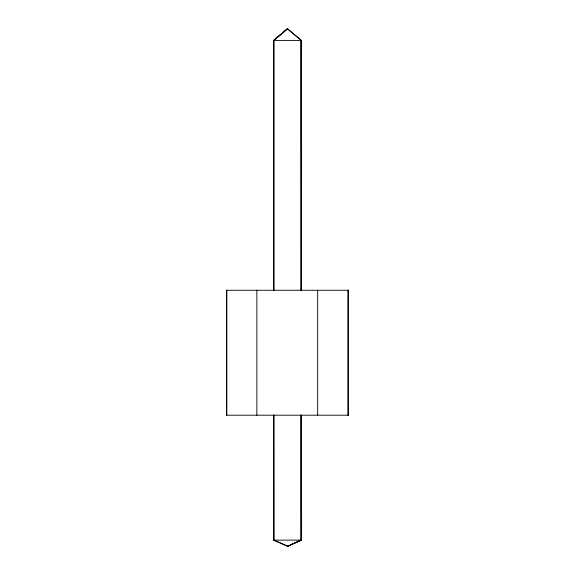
<?xml version="1.0" encoding="UTF-8"?>
<svg xmlns="http://www.w3.org/2000/svg" width="575" height="575" viewBox="0 0 575 575"><rect width="100%" height="100%" fill="white"/><g stroke="black" fill="none" stroke-linecap="round" stroke-linejoin="round"><path stroke-width="0.86" d="M273.585 290.267L273.585 40.408L287.292 28.75L301.207 40.408L301.278 290.267L301.207 40.408M287.637 28.75L273.93 40.408L273.93 290.267M287.486 546.25L301.07 540.126L301.07 415.2M301.207 540.126L301.207 415.2L301.278 540.126L287.622 546.25L273.585 540.126L273.585 415.2M273.585 40.408L301.07 40.408L301.07 290.267M273.585 540.126L301.07 540.126M348.335 290.267L348.335 415.2M348.263 290.267L348.263 415.2M348.127 290.267L348.127 415.2M317.659 290.267L317.659 415.2M301.415 290.267L301.415 40.408L287.5 28.75L273.722 40.408L273.722 290.267M301.415 415.2L301.415 540.126L287.831 546.25L273.793 540.126L273.722 415.2M273.93 415.2L273.93 540.126M256.86 290.267L256.86 415.2M226.737 290.267L226.737 415.2M226.665 290.267L226.665 415.2M348.472 290.267L226.528 290.267L226.528 415.2L348.472 415.2L348.472 290.267"/></g></svg>
